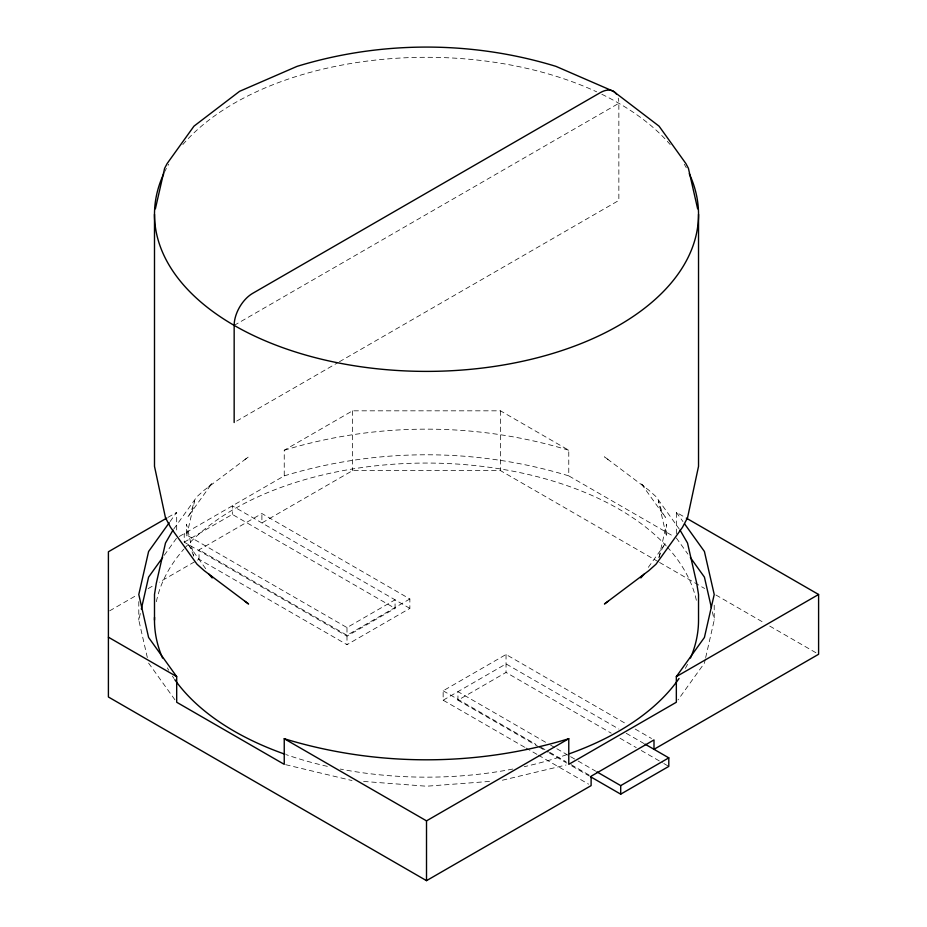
<?xml version="1.0" encoding="UTF-8"?>
<svg xmlns="http://www.w3.org/2000/svg" width="927" height="927" viewBox="0 0 927 927"><rect width="100%" height="100%" fill="white"/><g stroke="black" fill="none" stroke-linecap="round" stroke-linejoin="round"><path stroke-width="0.7" stroke-dasharray="4.63 3.48" d="M147.335 657.556L138.795 620.105L140.695 611.785M658.981 557.266L666.525 524.161L666.525 536.663L658.355 500.8L662.179 512.283L665.459 517.393L640.742 482.955L644.439 486.93M705.366 658.935L704.416 663.106L677.985 699.943M705.679 657.556L714.219 620.105L714.219 603.025M658.923 557.66L662.179 548.541L665.459 543.431L647.336 568.691M170.081 521.553L176.686 512.341L176.686 532.272M173.836 528.911L196.999 496.629L204.207 490.174L248.575 456.837L244.995 459.479M164.299 555.238L176.686 537.973M208.587 486.93L212.271 482.955L187.567 517.393L190.846 512.283L194.67 500.8L186.489 536.663L186.489 524.161L193.731 555.887M234.16 325.389L618.854 103.291A26.153 15.099 -60 0 0 618.228 98.135M236.675 421.078L338.17 362.469M339.421 361.75L618.854 200.417L618.854 103.291M167.996 517.359L176.686 512.341M179.189 536.524L284.241 475.875L284.241 450.244L352.527 410.823L500.487 410.823L568.772 450.244L568.772 475.875L673.836 536.524M184.23 542.156L232.318 514.404L395.064 608.367L395.064 599.827L346.988 627.579L184.23 533.616L184.23 542.156L346.988 636.131L395.064 608.367M199.027 559.248L199.027 549.85L261.901 513.546L409.861 598.969L409.861 608.367L346.988 644.671L199.027 559.248L159.293 582.179M109.641 610.847L136.953 595.088M148.123 588.633L154.334 585.053M658.297 561.727L500.487 470.615L352.527 470.615L261.901 522.944L261.901 513.546M409.861 598.969L346.988 635.273L199.027 549.85M524.659 747.243L443.152 700.198L443.152 690.8L506.038 654.497L626.409 723.987M443.152 700.198L506.038 663.894L618.888 729.039M545.586 742.249L457.95 691.646L457.95 700.198L506.038 672.434L611.206 733.153M284.241 450.244C376.536 422.121 476.49 422.121 568.772 450.244M284.241 475.875C376.536 447.753 476.49 447.753 568.772 475.875M502.364 780.233L566.003 765.007M489.514 781.426L426.513 786.223L362.075 781.322M285.632 764.671L352.04 780.557M676.339 533.697L676.339 512.341L685.076 517.393M659.549 562.446L704.636 588.483M715.899 594.983L764.752 623.187M769.758 626.084L818.599 654.277M635.192 729.051L651.484 738.471M409.861 608.367L232.318 505.852L232.318 514.404M626.223 733.28L643.964 743.524M619.966 738.205L636.246 747.602M641.252 750.499L662.538 762.782M663.79 763.5L668.796 766.397M550.592 745.134L555.609 748.031M556.86 748.749L569.375 755.98M570.626 756.699L576.884 760.314M578.135 761.044L595.667 771.16M443.152 690.8L535.945 744.369M540.962 747.266L548.483 751.612M549.734 752.33L566.038 761.739M571.055 764.636L591.113 776.223M457.95 700.198L538.077 746.455M539.329 747.174L548.089 752.237M549.34 752.956L566.872 763.083M571.878 765.969L589.41 776.084M525.91 747.973L537.197 754.485M538.448 755.215L588.61 784.172M608.019 459.479L604.45 456.837L648.819 490.174L656.015 496.629L679.178 528.911M676.339 512.341L682.944 521.553M676.339 537.973L687.904 554.091M205.69 568.691L187.567 543.431L190.846 548.541L193.801 556.478M148.598 663.106L175.029 699.943M712.33 611.785L714.219 620.105M506.038 654.497L506.038 672.434M500.487 410.823L500.487 470.615M352.527 410.823L352.527 470.615M346.988 627.579L346.988 644.671M138.795 601.6L138.795 620.105M687.521 664.323A272.017 157.045 0 0 1 684.972 669.074M566.756 754.671A272.017 157.045 0 0 1 524.242 766.675M512.793 769.051A272.017 157.045 0 0 1 340.221 769.051M327.358 766.351A272.017 157.045 0 0 1 286.258 754.671M173.975 678.471A272.017 157.045 0 0 1 172.387 676.131M168.726 670.256A272.017 157.045 0 0 1 167.381 667.88M156.362 601.727A272.017 157.045 0 0 1 183.789 549.213M184.763 548.1A272.017 157.045 0 0 1 424.357 463.06A272.017 157.045 0 0 1 666.246 545.91M667.255 547A272.017 157.045 0 0 1 696.362 600.314M164.322 172.503A272.017 157.045 0 0 1 168.726 164.195M182.816 144.566A272.017 157.045 0 0 1 596.687 91.831M601.832 94.264A272.017 157.045 0 0 1 670.198 144.566M684.288 164.195A272.017 157.045 0 0 1 686.281 167.752"/><path stroke-width="1.39" d="M155.388 208.818L164.624 168.297L167.15 163.546L193.975 126.153L239.583 91.321L297.046 66.373C381.032 40.649 471.994 40.649 555.98 66.373L613.442 91.321L659.051 126.153L685.876 163.546L688.402 168.297L697.637 208.818M141.333 609.016L148.598 577.115L162.642 557.544M169.247 522.712L148.598 551.484L138.795 594.485L148.598 637.475L176.686 676.617L176.686 702.249L284.241 764.346L284.241 738.715C376.536 766.838 476.49 766.838 568.772 738.715L568.772 764.346L676.339 702.249L676.339 676.617L704.416 637.475L714.219 594.485L704.416 551.484L684.589 523.859M173.013 530.07L165.481 543.048L156.269 583.431L154.496 594.485L154.496 620.105M642.388 575.586L640.742 577.88L644.439 573.894M608.019 601.345L604.45 603.987L648.819 570.65L656.015 564.207L682.492 527.301L687.533 517.776L698.529 466.351L698.529 214.346M166.756 518.077L108.401 551.774L108.401 696.988L426.513 880.65L591.113 785.621L591.113 776.223L653.998 739.92L653.998 749.317L818.599 654.277L818.599 594.485L686.316 518.112M284.241 738.715L426.513 820.858L568.772 738.715M676.339 676.617L818.599 594.485M596.918 771.878L620.708 785.621L668.796 757.857L668.796 766.397L620.708 794.161L590.661 776.814M645.007 744.126L668.796 757.857M108.401 637.197L176.686 676.617M244.995 601.345L248.575 603.987L204.207 570.65L196.999 564.207L170.533 527.301L165.481 517.776L154.496 466.351L154.496 214.346M208.587 573.894L212.271 577.88L210.626 575.586M680.012 530.07L687.533 543.048L696.745 583.431L698.529 594.485L698.529 620.105A272.017 157.045 0 0 1 690.476 658.031M690.372 557.544L704.416 577.115L711.38 607.625M620.708 785.621L620.708 794.161M426.513 820.858L426.513 880.65M234.16 422.515L234.16 325.389A26.153 15.099 -60 0 1 252.654 293.361L600.36 92.619A26.153 15.099 -60 0 1 616.374 94.044M679.051 678.471A272.017 157.045 0 0 1 569.572 753.686M284.856 754.184A272.017 157.045 0 0 1 174.786 679.63M162.538 658.031A272.017 157.045 0 0 1 154.531 617.301M689.259 173.697A272.017 157.045 0 0 1 426.513 371.391A272.017 157.045 0 0 1 163.766 173.697"/></g></svg>
